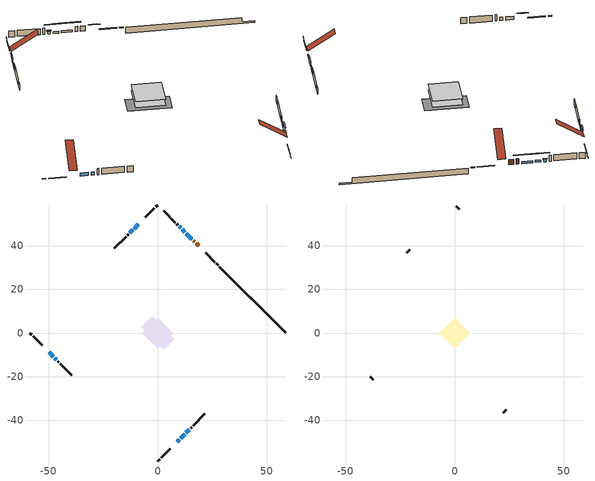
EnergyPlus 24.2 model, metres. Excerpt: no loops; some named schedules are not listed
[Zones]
conditioned space
 floor adiabatic (AdiabaticFloorConstruction): -7.04,0 0,7.04 7.04,0 0,-7.04 z0.61
 floor foundation (Slab1 construction): -7.6,2.85 -2.85,7.6 7.6,-2.85 2.85,-7.6 z-1.73
 wall outside (RimJoist1 construction): 0,-58.67 0.84,-57.83 / -58.67,0 -57.83,-0.84 / 0,58.67 -0.84,57.83 / 27.62,31.05 26.79,31.88 z0.61:0.91
 wall outside (RimJoist2 construction): 1.49,-57.18 5.67,-53 / -57.18,-1.49 -53,-5.67 / -1.49,57.18 -5.67,53 / 26.13,32.54 21.95,36.72 z0.61:0.91
 wall outside (AdiabaticWallConstruction 1): 18.71,39.96 17.58,41.09 / 16.93,41.74 16.29,42.38 z0.61:2.64
 wall outside (AdiabaticWallConstruction): -8.91,49.76 -10.8,47.87 z0.61:2.72; 15.63,43.04 13.08,45.59 / 12.42,46.25 11.13,47.54 z0.61:1.4; -11.46,47.21 -12.75,45.92 / -49.76,-8.91 -47.82,-10.85 / 12.92,-45.75 14.43,-44.24 / -47.16,-11.51 -46.44,-12.23 z0.61:1.83; 8.91,-49.76 9.78,-48.89 z0.61:1.78; 10.43,-48.24 12.27,-46.4 z0.61:2.69; 10.47,48.2 9.83,48.84 z0.61:1.53
 wall outside (Wall1 construction): 15.09,-43.58 15.55,-43.12 / -45.78,-12.89 -45.32,-13.35 / -13.41,45.26 -13.87,44.8 / 9.17,49.5 8.71,49.96 z0.61:3.05
 wall outside (Wall2 construction): 16.21,-42.46 21.56,-37.11 / -44.66,-14.01 -39.31,-19.36 / -14.53,44.14 -19.88,38.79 / 8.05,50.62 2.7,55.97 z0.61:3.05
 wall foundation (FoundationWall1 construction): 28.28,30.39,-1.73 28.28,30.39,0.61 55.63,3.04,0.61 55.63,3.04,-1.1 58.67,0,-1.1 58.67,0,-1.73
 window (WindowConstruction): -8.91,49.76 -10.8,47.87 z0.61:2.72
 window (WindowConstruction 8): 15.63,43.04 13.08,45.59 z0.61:1.4
 window (WindowConstruction 9): 12.42,46.25 11.13,47.54 z0.61:1.4
 window (WindowConstruction 1): -11.46,47.21 -12.75,45.92 z0.61:1.83
 window (WindowConstruction 2): 8.91,-49.76 9.78,-48.89 z0.61:1.78
 window (WindowConstruction 3): -49.76,-8.91 -47.82,-10.85 z0.61:1.83
 window (WindowConstruction 4): 10.43,-48.24 12.26,-46.4 z0.61:2.69
 window (WindowConstruction 5): 12.92,-45.75 14.43,-44.24 z0.61:1.83
 window (WindowConstruction 6): 10.47,48.2 9.83,48.84 z0.61:1.52
 window (WindowConstruction 7): -47.16,-11.51 -46.44,-12.23 z0.61:1.83
 door (Door): 18.71,39.96 17.58,41.09 z0.61:2.64
 door (Door 1): 16.93,41.74 16.29,42.38 z0.61:2.64
 ceiling adiabatic (AdiabaticFloorConstruction): 0,-7.04 7.04,0 0,7.04 -7.04,0 z0.61
attic - vented
 floor to conditioned space (Floor1 construction Reversed): -7.04,0 0,7.04 7.04,0 0,-7.04 z3.05
 wall outside (Wall3 construction): 22.22,-36.45 23.6,-35.07 / -38.65,-20.02 -37.27,-21.4 / -20.54,38.13 -21.92,36.75 / 2.04,56.63 0.66,58.01 z0.61:3.05
 roof outside (Roof1 construction): 8.26,-50.41,3.05 1.83,-43.99,9.1 -0.1,-45.92,9.1 6.33,-52.34,3.05; -50.41,-8.26,3.05 -43.99,-1.83,9.1 -45.92,0.1,9.1 -52.34,-6.33,3.05; -8.26,50.41,3.05 -1.83,43.99,9.1 0.1,45.92,9.1 -6.33,52.34,3.05; 19.37,39.3,3.05 12.94,32.88,9.1 14.87,30.95,9.1 21.3,37.37,3.05
shading: -11.01,47.66 -8.7,49.97 -8.91,50.18 -11.22,47.87 z3.02; 11.03,47.64 17.68,40.99 17.89,41.2 11.24,47.85 z4.3; 9.08,49.59 14.47,44.2 14.68,44.41 9.29,49.8 z4.3; 9.99,-48.68 8.7,-49.97 8.91,-50.18 10.2,-48.89 z2.08; 12.48,-46.19 10.22,-48.45 10.43,-48.66 12.69,-46.4 z2.99; 9.62,49.05 10.68,47.98 10.9,48.2 9.83,49.27 z1.82
[Building]
Building 1: Terrain=Suburbs
[Site:Location]
Quebec Intl AP_QC: Latitude {deg}=46.8; Longitude {deg}=-71.38; Time Zone {hr}=-5; Elevation {m}=74; Keep Site Location Information=Yes
[Site:GroundTemperature:Shallow]
0.0108218, -2.24938, -2.43038, -1.3578, 2.94801, 7.23376, 10.9493, 13.303, 13.5029, 11.5886, 7.96783, 3.81355
[Site:WaterMainsTemperature]
Calculation Method=Schedule; Temperature Schedule=mains temperature schedule
[Material] Roughness=Rough; Thermal Absorptance=0.9
Name | Thickness {m} | Conductivity {W/m-K} | Density {kg/m3} | Specific Heat {J/kg-K} | Solar Absorptance | Visible Absorptance
asphalt or fiberglass shingles | 0.00635 | 0.162714 | 1121.4 | 1465.45 | 0.4 | 0.4
ceiling loosefill ins | 0.254 | 0.0480833 | 16.02 | 1046.75 | 0.7 | 0.7
ceiling stud and cavity | 0.1397 | 0.115148 | 65.682 | 1177.47 | 0.7 | 0.7
concrete 4.0 in. | 0.1016 | 1.803125 | 2242.8 | 837.4 | 0.7 | 0.7
concrete 8.0 in. | 0.2032 | 1.803125 | 2242.8 | 837.4 | 0.7 | 0.7
door material | 0.04445 | 0.053851 | 512.64 | 1214.23 | 0.7 | 0.7
exterior vertical ins | 0.0277816 | 0.029427 | 32.04 | 1214.23 | 0.7 | 0.7
floor covering | 0.0127 | 0.0433444 | 54.468 | 1339.84 | 0.6 | 0.6
floor rigid ins; wall rigid ins 1 | 0.512978 | 0.029427 | 32.04 | 1214.23 | 0.7 | 0.7
floor stud and cavity | 0.1397 | 1.75129 | 37.0049 | 1207.88 | 0.7 | 0.7
furniture material conditioned space 1 | 0.1524 | 0.115458 | 640.8 | 1214.23 | 0.6 | 0.6
gypsum board | 0.0127 | 0.160291 | 801 | 837.4 | 0.6 | 0.6
gypsum board 1 | 0.0127 | 0.160291 | 801 | 837.4 | 0.7 | 0.7
osb sheathing 0.5 in. | 0.0127 | 0.115458 | 512.64 | 1214.23 | 0.7 | 0.7
osb sheathing 0.75 in. | 0.01905 | 0.115458 | 512.64 | 1214.23 | 0.7 | 0.7
osb sheathing 2.0 in. | 0.0508 | 0.115458 | 512.64 | 1214.23 | 0.7 | 0.7
rim joist stud and cavity | 0.0508 | 0.647153 | 125.044 | 1163.47 | 0.6 | 0.6
rim joist stud and cavity 1 | 0.0508 | 0.11519 | 50.32683 | 1063.81 | 0.6 | 0.6
wall rigid ins | 0.051816 | 0.029427 | 32.04 | 1214.23 | 0.7 | 0.7
wall stud and cavity | 0.1397 | 0.163249 | 139.0536 | 1170.24 | 0.7 | 0.7
wall stud and cavity 1 | 0.1397 | 0.164946 | 139.0536 | 1170.24 | 0.7 | 0.7
wall stud and cavity 2 | 0.0889 | 6.9971 | 50.32683 | 1063.81 | 0.6 | 0.6
wall stud and cavity 3 | 0.0889 | 0.380278 | 52.3479 | 1209.89 | 0.7 | 0.7
wall stud and cavity 4 | 0.0889 | 0.391764 | 83.0341 | 1211.67 | 0.7 | 0.7
wood siding | 0.0254 | 0.102417 | 544.68 | 1172.36 | 0.4 | 0.4
wood siding 1 | 0.00254 | 0.102417 | 544.68 | 1172.36 | 0.4 | 0.4
wood siding 2; wood siding 3; wood siding 4 | 0.0254 | 0.102417 | 544.68 | 1172.36 | 0.7 | 0.7
[WindowMaterial:SimpleGlazingSystem]
Name | U-Factor {W/m2-K} | Solar Heat Gain Coefficient
WindowMaterial | 2.8708 | 0.71
WindowMaterial 1 | 2.91792 | 0.63
WindowMaterial 2 | 2.9378 | 0.6
WindowMaterial 3 | 2.949721 | 0.62
WindowMaterial 4 | 2.918492 | 0.63
WindowMaterial 5 | 2.96619 | 0.55
WindowMaterial 6 | 2.98606 | 0.55
WindowMaterial 7 | 2.97754 | 0.56
WindowMaterial 8 | 3.03035 | 0.49
[Construction]
AdiabaticFloorConstruction: floor stud and cavity, floor rigid ins, osb sheathing 0.75 in., floor covering
AdiabaticWallConstruction: wood siding 3, wall rigid ins 1, wall stud and cavity 3, gypsum board
AdiabaticWallConstruction 1: wood siding 4, wall rigid ins 1, wall stud and cavity 3, gypsum board
Door; Door 1: door material
Floor1 construction Reversed: gypsum board, ceiling stud and cavity, ceiling loosefill ins
FoundationWall1 construction: concrete 8.0 in., gypsum board 1
furniture construction conditioned space 1: furniture material conditioned space 1
PartitionWallConstruction: gypsum board, wall stud and cavity 4, gypsum board
RimJoist1 construction: wood siding 2, osb sheathing 2.0 in., rim joist stud and cavity
RimJoist2 construction: wood siding 2, rim joist stud and cavity 1
Roof1 construction: asphalt or fiberglass shingles
Slab1 construction: concrete 4.0 in.
Wall1 construction: wood siding, wall rigid ins, osb sheathing 0.5 in., wall stud and cavity, gypsum board
Wall2 construction: wood siding, wall rigid ins, osb sheathing 0.5 in., wall stud and cavity 1, gypsum board
Wall3 construction: wood siding 1, wall stud and cavity 2
WindowConstruction: WindowMaterial
WindowConstruction 1: WindowMaterial 1
WindowConstruction 2; WindowConstruction 3: WindowMaterial 2
WindowConstruction 4: WindowMaterial 3
WindowConstruction 5: WindowMaterial 4
WindowConstruction 6: WindowMaterial 5
WindowConstruction 7: WindowMaterial 6
WindowConstruction 8: WindowMaterial 7
WindowConstruction 9: WindowMaterial 8
[Zone] Multiplier=1; Part of Total Floor Area=Yes
Name | Volume {m3}
attic - vented | 91.3014
conditioned space | 493.9
[Space]
Name | Zone | Volume {m3}
attic - vented 1 | attic - vented | 91.3014
conditioned space 1 | conditioned space | 493.9
[ZoneInfiltration:EffectiveLeakageArea]
infil attic - vented 1: Zone or Space=attic - vented 1; Schedule=Always On Discrete; Effective Air Leakage Area {cm2}=3661.66; Stack Coefficient=0.000590674; Wind Coefficient=1.64208e-05
[ZoneMixing]
whole house fan mix: Zone or Space=attic - vented; Schedule=Always On Continuous; Design Flow Rate Calculation Method=Flow/Zone; Design Flow Rate {m3/s}=0; Source Zone or Space=conditioned space
[SurfaceProperty:ExposedFoundationPerimeter]
Slab1: Exposed Perimeter Calculation Method=TotalExposedPerimeter; Total Exposed Perimeter {m}=42.977
[InternalMass] Zone or ZoneList=conditioned space; Space or SpaceList=conditioned space 1
Name | Construction | Surface Area {m2}
furniture mass conditioned space 1 | furniture construction conditioned space 1 | 79.36
partition wall mass | PartitionWallConstruction | 198.4
[Lights]
interior lighting: Zone or ZoneList or Space or SpaceList=conditioned space 1; Schedule=interior lighting schedule; Design Level Calculation Method=LightingLevel; Lighting Level {W}=343.2; Return Air Fraction=0; Fraction Radiant=0.6; Fraction Visible=0.2; Fraction Replaceable=1
[People]
occupants: Zone or ZoneList or Space or SpaceList=conditioned space 1; Number of People Schedule=occupants schedule; Number of People Calculation Method=People; Number of People=3; Fraction Radiant=0.314171; Sensible Heat Fraction=0.56303; Activity Level Schedule=occupants activity schedule; Carbon Dioxide Generation Rate {m3/s-W}=0; Enable ASHRAE 55 Comfort Warnings=No; Mean Radiant Temperature Calculation Type=EnclosureAveraged
[ElectricEquipment] Zone or ZoneList or Space or SpaceList=conditioned space 1; Design Level Calculation Method=EquipmentLevel
Name | Schedule | Design Level {W} | Fraction Latent | Fraction Radiant | Fraction Lost
clothes dryer | clothes dryer schedule | 140.772 | 0.015 | 0.081 | 0.85
clothes washer | clothes washer schedule | 32.1985 | 0.03 | 0.162 | 0.7
cooking range | cooking range schedule | 215.147 | 0.08 | 0.432 | 0.2
dishwasher | dishwasher schedule | 66.8632 | 0.3 | 0.18 | 0.4
fridge | fridge schedule | 72.9452 | 0 | 0.6 | 0
mech vent bath fan 0 | mech vent bath fan 0 schedule | 50.2 | 0 | 0 | 1
mech vent house fan | mech vent house fan schedule | 0 | 0 | 0 | 1
mech vent house fan cfis | mech vent house fan cfis schedule | 0 | 0 | 0 | 0
mech vent range fan 0 | mech vent range fan 0 schedule | 57 | 0 | 0 | 1
misc plug loads | misc plug loads schedule | 494.7 | 0.045 | 0.513 | 0.1
whole house fan | Always On Discrete | 0 | 0 | 0 | 1
[OtherEquipment] Zone or ZoneList or Space or SpaceList=conditioned space 1; Design Level Calculation Method=EquipmentLevel
Name | Fuel Type | Schedule | Design Level {W} | Fraction Latent | Fraction Radiant | Fraction Lost
clothes dryer 1 | Electricity | clothes dryer schedule | 0 | 0.015 | 0.081 | 0.85
cooking range 1 | Electricity | cooking range schedule | 0 | 0.08 | 0.432 | 0.2
general water use latent | None | general water use schedule | 62.594 | 1 | 0 | 0
general water use sensible | None | general water use schedule | -61.6891 | 0 | 0.6 | 0
mech vent house fan latent load | None | Always On Discrete | 0 | 1 | 0 | 0
mech vent house fan sensible load | None | Always On Discrete | 0 | 0 | 0 | 0
water heater energy adjustment1 | Electricity | Always On Discrete | 0.01 | 0 | 0 | 1
[ZoneInfiltration:DesignFlowRate] Zone or ZoneList or Space or SpaceList=conditioned space 1; Schedule=Always On Discrete; Design Flow Rate Calculation Method=Flow/Zone; Design Flow Rate {m3/s}=0
infil flow; natural vent flow; whole house fan flow
[ZoneControl:Thermostat]
conditioned space Thermostat: Zone or ZoneList=conditioned space; Control Type Schedule=conditioned space Thermostat Schedule; Control 1=conditioned space temperature setpoint; Temperature Difference Between Cutout And Setpoint {deltaC}=0
[ZoneHVAC:Baseboard:Convective:Electric]
electric baseboard: Availability Schedule=Always On Discrete; Heating Design Capacity {W}=11299.6; Efficiency=1
[AirLoopHVAC:UnitarySystem]
unit heater unitary system: Control Type=Load; Controlling Zone or Thermostat Location=conditioned space; Dehumidification Control Type=None; Availability Schedule=Always On Discrete; Supply Fan=unit heater supply fan; Fan Placement=BlowThrough; Supply Air Fan Operating Mode Schedule=unit heater auto fan schedule; Heating Coil=unit heater htg coil; DX Heating Coil Sizing Ratio=1; Use DOAS DX Cooling Coil=No; Minimum Supply Air Temperature {C}=2; Latent Load Control=SensibleOnlyLoadControl; Cooling Supply Air Flow Rate Method=None; Heating Supply Air Flow Rate Method=SupplyAirFlowRate; Heating Supply Air Flow Rate {m3/s}=0.00141584; No Load Supply Air Flow Rate Method=SupplyAirFlowRate; No Load Supply Air Flow Rate {m3/s}=0; No Load Supply Air Flow Rate Control Set To Low Speed=Yes; Maximum Supply Air Temperature {C}=48.8889; Maximum Outdoor Dry-Bulb Temperature for Supplemental Heater Operation {C}=21; Ancillary On-Cycle Electric Power {W}=0; Ancillary Off-Cycle Electric Power {W}=0
[Fan:SystemModel]
unit heater supply fan: Availability Schedule=Always On Discrete; Design Maximum Air Flow Rate {m3/s}=0.00141584; Speed Control Method=Discrete; Electric Power Minimum Flow Rate Fraction=0.2; Design Pressure Rise {Pa}=500; Motor Efficiency=1; Motor In Air Stream Fraction=1; Design Electric Power Consumption {W}=Autosize; Design Power Sizing Method=PowerPerFlow; Electric Power Per Unit Flow Rate {W/(m3/s)}=1e-06; Electric Power Per Unit Flow Rate Per Unit Pressure {W/((m3/s)-Pa)}=1.66667; Fan Total Efficiency=0.7; Motor Loss Radiative Fraction=0; Number of Speeds=1; Speed Flow Fraction 1=1; Speed Electric Power Fraction 1=1
[Coil:Heating:Fuel]
unit heater htg coil: Availability Schedule=Always On Discrete; Fuel Type=OtherFuel1; Burner Efficiency=0.3; Nominal Capacity {W}=0.293071; On Cycle Parasitic Electric Load {W}=0; Off Cycle Parasitic Fuel Load {W}=0
[Zone equipment]
conditioned space: electric baseboard, unit heater unitary system
[Foundation:Kiva]
Foundation Kiva 1: Initial Indoor Air Temperature {C}=18; Wall Height Above Grade {m}=0.609996; Wall Depth Below Slab {m}=0.2032; Custom Block Material Name 1=exterior vertical ins; Custom Block Depth 1 {m}=2.34001; Custom Block X Position 1 {m}=0.2159; Custom Block Z Position 1 {m}=0
[Foundation:Kiva:Settings]
Soil Conductivity {W/m-K}=0.849921; Soil Density {kg/m3}=1842.3; Soil Specific Heat {J/kg-K}=418.7; Ground Solar Absorptivity=0.9; Ground Thermal Absorptivity=0.9; Ground Surface Roughness {m}=0.03; Far-Field Width {m}=40; Deep-Ground Boundary Condition=ZeroFlux; Deep-Ground Depth {m}=40; Minimum Cell Dimension {m}=0.2; Maximum Cell Growth Coefficient=3; Simulation Timestep=Timestep
[Exterior:Lights]
exterior lighting: Schedule=exterior lighting schedule; Design Level {W}=75.6
[EnergyManagementSystem:GlobalVariable]
infil_program_Qfan
infil_program_Qinf
natural_vent_program_Qnv
natural_vent_program_Qwhf
[EnergyManagementSystem:Sensor]
Name | Output:Variable or Output:Meter Index Key | Output:Variable or Output:Meter
airflow_gain | infil flow | Infiltration Sensible Heat Gain Energy
airflow_gain_1 | natural vent flow | Infiltration Sensible Heat Gain Energy
airflow_gain_2 | whole house fan flow | Infiltration Sensible Heat Gain Energy
airflow_loss | infil flow | Infiltration Sensible Heat Loss Energy
airflow_loss_1 | natural vent flow | Infiltration Sensible Heat Loss Energy
airflow_loss_2 | whole house fan flow | Infiltration Sensible Heat Loss Energy
clg_load_cond |  | Cooling:EnergyTransfer:Zone:CONDITIONED SPACE
clg_sp_s; clg_sp_s_1 | cooling setpoint | Schedule Value
clothes_dryer_exhaust_0_sch_s | clothes dryer exhaust 0 schedule | Schedule Value
conditioned_space_clg_unmet_s | conditioned space | Zone Cooling Setpoint Not Met Time
conditioned_space_htg_unmet_s | conditioned space | Zone Heating Setpoint Not Met Time
cool_season | cooling season schedule | Schedule Value
fridge_tin_s | conditioned space | Zone Mean Air Temperature
htg_load_cond |  | Heating:EnergyTransfer:Zone:CONDITIONED SPACE
htg_sp_s; htg_sp_s_1 | heating setpoint | Schedule Value
ig_ee_conv | clothes dryer | Electric Equipment Convective Heating Energy
ig_ee_conv_2 | cooking range | Electric Equipment Convective Heating Energy
ig_ee_conv_4 | fridge | Electric Equipment Convective Heating Energy
ig_ee_conv_5 | misc plug loads | Electric Equipment Convective Heating Energy
ig_ee_conv_6 | whole house fan | Electric Equipment Convective Heating Energy
ig_ee_rad | clothes dryer | Electric Equipment Radiant Heating Energy
ig_ee_rad_2 | cooking range | Electric Equipment Radiant Heating Energy
ig_ee_rad_4 | fridge | Electric Equipment Radiant Heating Energy
ig_ee_rad_5 | misc plug loads | Electric Equipment Radiant Heating Energy
ig_ee_rad_6 | whole house fan | Electric Equipment Radiant Heating Energy
ig_lgt_conv | interior lighting | Lights Convective Heating Energy
ig_lgt_rad | interior lighting | Lights Radiant Heating Energy
ig_lgt_vis | interior lighting | Lights Visible Radiation Heating Energy
ig_oe_conv | clothes dryer 1 | Other Equipment Convective Heating Energy
ig_oe_conv_1 | cooking range 1 | Other Equipment Convective Heating Energy
ig_oe_conv_2 | general water use latent | Other Equipment Convective Heating Energy
ig_oe_conv_3 | general water use sensible | Other Equipment Convective Heating Energy
ig_oe_conv_4 | water heater energy adjustment1 | Other Equipment Convective Heating Energy
ig_oe_rad | clothes dryer 1 | Other Equipment Radiant Heating Energy
ig_oe_rad_1 | cooking range 1 | Other Equipment Radiant Heating Energy
ig_oe_rad_2 | general water use latent | Other Equipment Radiant Heating Energy
ig_oe_rad_3 | general water use sensible | Other Equipment Radiant Heating Energy
ig_oe_rad_4 | water heater energy adjustment1 | Other Equipment Radiant Heating Energy
ig_ppl_conv | occupants | People Convective Heating Energy
ig_ppl_rad | occupants | People Radiant Heating Energy
im_conv | furniture mass conditioned space 1 | Surface Inside Face Convection Heat Gain Energy
im_conv_1 | partition wall mass | Surface Inside Face Convection Heat Gain Energy
im_ig | furniture mass conditioned space 1 | Surface Inside Face Internal Gains Radiation Heat Gain Energy
im_ig_1 | partition wall mass | Surface Inside Face Internal Gains Radiation Heat Gain Energy
im_lgt | furniture mass conditioned space 1 | Surface Inside Face Lights Radiation Heat Gain Energy
im_lgt_1 | partition wall mass | Surface Inside Face Lights Radiation Heat Gain Energy
im_sol | furniture mass conditioned space 1 | Surface Inside Face Solar Radiation Heat Gain Energy
im_sol_1 | partition wall mass | Surface Inside Face Solar Radiation Heat Gain Energy
im_surf | furniture mass conditioned space 1 | Surface Inside Face Net Surface Thermal Radiation Heat Gain Energy
im_surf_1 | partition wall mass | Surface Inside Face Net Surface Thermal Radiation Heat Gain Energy
mech_vent_bath_fan_0_sch_s | mech vent bath fan 0 schedule | Schedule Value
mech_vent_range_fan_0_sch_s | mech vent range fan 0 schedule | Schedule Value
mv_conv | mech vent bath fan 0 | Electric Equipment Convective Heating Energy
mv_conv_1 | mech vent house fan | Electric Equipment Convective Heating Energy
mv_conv_2 | mech vent house fan cfis | Electric Equipment Convective Heating Energy
mv_conv_3 | mech vent range fan 0 | Electric Equipment Convective Heating Energy
mv_conv_4 | mech vent house fan latent load | Other Equipment Convective Heating Energy
mv_conv_5 | mech vent house fan sensible load | Other Equipment Convective Heating Energy
mv_rad | mech vent bath fan 0 | Electric Equipment Radiant Heating Energy
mv_rad_1 | mech vent house fan | Electric Equipment Radiant Heating Energy
mv_rad_2 | mech vent house fan cfis | Electric Equipment Radiant Heating Energy
mv_rad_3 | mech vent range fan 0 | Electric Equipment Radiant Heating Energy
mv_rad_4 | mech vent house fan latent load | Other Equipment Radiant Heating Energy
mv_rad_5 | mech vent house fan sensible load | Other Equipment Radiant Heating Energy
natural_vent_s | natural vent schedule | Schedule Value
out_pb_s |  | Site Outdoor Air Barometric Pressure
out_wt_s |  | Site Outdoor Air Humidity Ratio
site_vw_s |  | Site Wind Speed
ss_back_out | Window1 | Surface Window Shortwave from Zone Back Out Window Heat Transfer Rate
ss_back_out_1 | Window10 | Surface Window Shortwave from Zone Back Out Window Heat Transfer Rate
ss_back_out_2 | Window12 | Surface Window Shortwave from Zone Back Out Window Heat Transfer Rate
ss_back_out_3 | Window2 | Surface Window Shortwave from Zone Back Out Window Heat Transfer Rate
ss_back_out_4 | Window3 | Surface Window Shortwave from Zone Back Out Window Heat Transfer Rate
ss_back_out_5 | Window4 | Surface Window Shortwave from Zone Back Out Window Heat Transfer Rate
ss_back_out_6 | Window6 | Surface Window Shortwave from Zone Back Out Window Heat Transfer Rate
ss_back_out_7 | Window7 | Surface Window Shortwave from Zone Back Out Window Heat Transfer Rate
ss_back_out_8 | Window8 | Surface Window Shortwave from Zone Back Out Window Heat Transfer Rate
ss_back_out_9 | Window9 | Surface Window Shortwave from Zone Back Out Window Heat Transfer Rate
ss_conv | Door1 | Surface Inside Face Convection Heat Gain Energy
ss_conv_1 | Door2 | Surface Inside Face Convection Heat Gain Energy
ss_conv_10 | Window8 | Surface Inside Face Convection Heat Gain Energy
ss_conv_11 | Window9 | Surface Inside Face Convection Heat Gain Energy
ss_conv_2 | Window1 | Surface Inside Face Convection Heat Gain Energy
ss_conv_3 | Window10 | Surface Inside Face Convection Heat Gain Energy
ss_conv_4 | Window12 | Surface Inside Face Convection Heat Gain Energy
ss_conv_5 | Window2 | Surface Inside Face Convection Heat Gain Energy
ss_conv_6 | Window3 | Surface Inside Face Convection Heat Gain Energy
ss_conv_7 | Window4 | Surface Inside Face Convection Heat Gain Energy
ss_conv_8 | Window6 | Surface Inside Face Convection Heat Gain Energy
ss_conv_9 | Window7 | Surface Inside Face Convection Heat Gain Energy
ss_ig | Door1 | Surface Inside Face Internal Gains Radiation Heat Gain Energy
ss_ig_1 | Door2 | Surface Inside Face Internal Gains Radiation Heat Gain Energy
ss_ig_10 | Window8 | Surface Inside Face Internal Gains Radiation Heat Gain Energy
ss_ig_11 | Window9 | Surface Inside Face Internal Gains Radiation Heat Gain Energy
ss_ig_2 | Window1 | Surface Inside Face Internal Gains Radiation Heat Gain Energy
ss_ig_3 | Window10 | Surface Inside Face Internal Gains Radiation Heat Gain Energy
ss_ig_4 | Window12 | Surface Inside Face Internal Gains Radiation Heat Gain Energy
ss_ig_5 | Window2 | Surface Inside Face Internal Gains Radiation Heat Gain Energy
ss_ig_6 | Window3 | Surface Inside Face Internal Gains Radiation Heat Gain Energy
ss_ig_7 | Window4 | Surface Inside Face Internal Gains Radiation Heat Gain Energy
ss_ig_8 | Window6 | Surface Inside Face Internal Gains Radiation Heat Gain Energy
ss_ig_9 | Window7 | Surface Inside Face Internal Gains Radiation Heat Gain Energy
ss_lgt | Door1 | Surface Inside Face Lights Radiation Heat Gain Energy
ss_lgt_1 | Door2 | Surface Inside Face Lights Radiation Heat Gain Energy
ss_sol | Door1 | Surface Inside Face Solar Radiation Heat Gain Energy
ss_sol_1 | Door2 | Surface Inside Face Solar Radiation Heat Gain Energy
ss_surf | Door1 | Surface Inside Face Net Surface Thermal Radiation Heat Gain Energy
ss_surf_1 | Door2 | Surface Inside Face Net Surface Thermal Radiation Heat Gain Energy
ss_surf_10 | Window8 | Surface Inside Face Net Surface Thermal Radiation Heat Gain Energy
ss_surf_11 | Window9 | Surface Inside Face Net Surface Thermal Radiation Heat Gain Energy
ss_surf_2 | Window1 | Surface Inside Face Net Surface Thermal Radiation Heat Gain Energy
ss_surf_3 | Window10 | Surface Inside Face Net Surface Thermal Radiation Heat Gain Energy
ss_surf_4 | Window12 | Surface Inside Face Net Surface Thermal Radiation Heat Gain Energy
ss_surf_5 | Window2 | Surface Inside Face Net Surface Thermal Radiation Heat Gain Energy
ss_surf_6 | Window3 | Surface Inside Face Net Surface Thermal Radiation Heat Gain Energy
ss_surf_7 | Window4 | Surface Inside Face Net Surface Thermal Radiation Heat Gain Energy
ss_surf_8 | Window6 | Surface Inside Face Net Surface Thermal Radiation Heat Gain Energy
ss_surf_9 | Window7 | Surface Inside Face Net Surface Thermal Radiation Heat Gain Energy
ss_trans_in | Window1 | Surface Window Transmitted Solar Radiation Rate
ss_trans_in_1 | Window10 | Surface Window Transmitted Solar Radiation Rate
ss_trans_in_2 | Window12 | Surface Window Transmitted Solar Radiation Rate
ss_trans_in_3 | Window2 | Surface Window Transmitted Solar Radiation Rate
ss_trans_in_4 | Window3 | Surface Window Transmitted Solar Radiation Rate
ss_trans_in_5 | Window4 | Surface Window Transmitted Solar Radiation Rate
ss_trans_in_6 | Window6 | Surface Window Transmitted Solar Radiation Rate
ss_trans_in_7 | Window7 | Surface Window Transmitted Solar Radiation Rate
ss_trans_in_8 | Window8 | Surface Window Transmitted Solar Radiation Rate
ss_trans_in_9 | Window9 | Surface Window Transmitted Solar Radiation Rate
ss_trans_out | Window1 | Surface Inside Face Initial Transmitted Diffuse Transmitted Out Window Solar Radiation Rate
ss_trans_out_1 | Window10 | Surface Inside Face Initial Transmitted Diffuse Transmitted Out Window Solar Radiation Rate
ss_trans_out_2 | Window12 | Surface Inside Face Initial Transmitted Diffuse Transmitted Out Window Solar Radiation Rate
ss_trans_out_3 | Window2 | Surface Inside Face Initial Transmitted Diffuse Transmitted Out Window Solar Radiation Rate
ss_trans_out_4 | Window3 | Surface Inside Face Initial Transmitted Diffuse Transmitted Out Window Solar Radiation Rate
ss_trans_out_5 | Window4 | Surface Inside Face Initial Transmitted Diffuse Transmitted Out Window Solar Radiation Rate
ss_trans_out_6 | Window6 | Surface Inside Face Initial Transmitted Diffuse Transmitted Out Window Solar Radiation Rate
